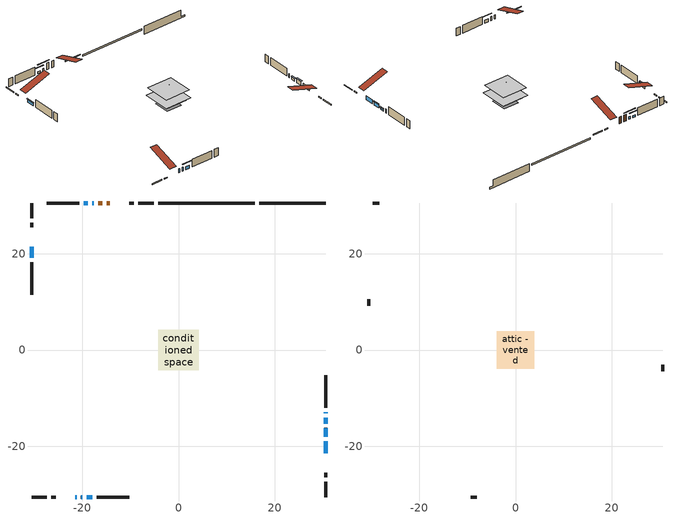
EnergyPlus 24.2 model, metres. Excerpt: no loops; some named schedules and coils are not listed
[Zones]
conditioned space
 floor adiabatic (Floor3 construction): -3.31,-3.31 -3.31,3.31 3.31,3.31 3.31,-3.31 z0.71
 floor adiabatic (AdiabaticFloorConstruction): -4.18,-4.18 -4.18,4.18 4.18,4.18 4.18,-4.18 z0.71
 floor foundation (Slab1 construction): -2.42,-2.42 -2.42,2.42 2.42,2.42 2.42,-2.42 z-1.73
 floor foundation (Slab2 construction): -3.31,-3.31 -3.31,3.31 3.31,3.31 3.31,-3.31 z-0.1
 wall outside (RimJoist1 construction): -5.17,30.52 -8.35,30.52 / -30.52,-30.52 -27.34,-30.52 / -30.52,30.52 -30.52,27.34 / 30.52,-30.52 30.52,-27.34 z0.71:1.01
 wall outside (RimJoist2 construction): -9.28,30.52 -10.25,30.52 / -26.42,-30.52 -25.45,-30.52 / -30.52,26.42 -30.52,25.45 / 30.52,-26.42 30.52,-25.45 z0.71:1.01
 wall outside (AdiabaticWallConstruction 1): -14.25,30.52 -14.9,30.52 / -15.83,30.52 -16.64,30.52 z0.71:2.74
 wall outside (AdiabaticWallConstruction): -17.57,30.52 -17.93,30.52 z0.71:1.63; -21.44,-30.52 -21.17,-30.52 / -20.24,-30.52 -19.97,-30.52 / 30.52,-21.44 30.52,-18.9 / 30.52,-17.97 30.52,-16.19 / 30.52,-13.17 30.52,-12.9 z0.71:1.93; 30.52,-15.27 30.52,-14.1 z0.71:1.42; -18.85,30.52 -19.72,30.52 z0.71:1.37; -19.04,-30.52 -17.87,-30.52 / -30.52,21.44 -30.52,19.11 z0.71:1.68
 wall outside (Wall1 construction): -20.64,30.52 -27.32,30.52 / -16.95,-30.52 -10.27,-30.52 / -30.52,18.18 -30.52,11.5 / 30.52,-11.97 30.52,-5.29 z0.71:3.15
 wall foundation (FoundationWall1 construction): 16.8,30.52,-1.73 16.8,30.52,0.71 29.15,30.52,0.71 29.15,30.52,-1.21 30.52,30.52,-1.21 30.52,30.52,-1.73
 wall foundation (FoundationWall2 construction): 15.87,30.52 -4.24,30.52 z-0.1:0.36
 window (WindowConstruction 6): -17.57,30.52 -17.92,30.52 z0.71:1.62
 window (WindowConstruction 8): -21.44,-30.52 -21.17,-30.52 z0.71:1.93
 window (WindowConstruction 9): -20.24,-30.52 -19.97,-30.52 z0.71:1.93
 window (WindowConstruction): 30.52,-21.44 30.52,-18.9 z0.71:1.93
 window (WindowConstruction 1): 30.52,-17.97 30.52,-16.19 z0.71:1.93
 window (WindowConstruction 2): 30.52,-15.26 30.52,-14.1 z0.71:1.42
 window (WindowConstruction 3): -18.85,30.52 -19.72,30.52 z0.71:1.37
 window (WindowConstruction 4): -19.04,-30.52 -17.87,-30.52 z0.71:1.68
 window (WindowConstruction 5): -30.52,21.44 -30.52,19.11 z0.71:1.68
 window (WindowConstruction 7): 30.52,-13.17 30.52,-12.9 z0.71:1.93
 door (Door): -14.25,30.52 -14.9,30.52 z0.71:2.74
 door (Door 1): -15.83,30.52 -16.64,30.52 z0.71:2.74
 ceiling adiabatic (AdiabaticFloorConstruction): 4.18,-4.18 4.18,4.18 -4.18,4.18 -4.18,-4.18 z0.71
attic - vented
 floor to conditioned space (Floor1 construction Reversed): -3.92,-3.92 -3.92,3.92 3.92,3.92 3.92,-3.92 z3.15
 floor to conditioned space (Floor2 construction Reversed): -1.45,-1.45 -1.45,1.45 1.45,1.45 1.45,-1.45 z3.15
 wall outside (Wall2 construction): -28.25,30.52 -29.59,30.52 / -9.34,-30.52 -8,-30.52 / -30.52,10.57 -30.52,9.23 / 30.52,-4.36 30.52,-3.02 z0.71:3.15
 roof outside (Roof1 construction): -13.32,30.52,3.15 -13.32,22.37,5.86 -11.17,22.37,5.86 -11.17,30.52,3.15; -22.37,-30.52,3.15 -22.37,-22.37,5.86 -24.52,-22.37,5.86 -24.52,-30.52,3.15; -30.52,22.37,3.15 -22.37,22.37,5.86 -22.37,24.52,5.86 -30.52,24.52,3.15; 30.52,-22.37,3.15 22.37,-22.37,5.86 22.37,-24.52,5.86 30.52,-24.52,3.15
shading: -19.75,30.52 -15.74,30.52 -15.74,30.67 -19.75,30.67 z3.45; 30.52,-16.04 30.52,-18.12 30.82,-18.12 30.82,-16.04 z2.08; 30.52,-13.95 30.52,-15.41 30.82,-15.41 30.82,-13.95 z1.57; -20.93,30.52 -17.63,30.52 -17.63,30.67 -20.93,30.67 z2.59; -16.66,-30.52 -20.26,-30.52 -20.26,-30.67 -16.66,-30.67 z2.9; -30.52,18.96 -30.52,21.59 -30.82,21.59 -30.82,18.96 z1.83
[Building]
Building 1: Terrain=Suburbs
[Site:Location]
Yarmouth AP_NS: Latitude {deg}=43.83; Longitude {deg}=-66.09; Time Zone {hr}=-4; Elevation {m}=43; Keep Site Location Information=Yes
[Site:GroundTemperature:Shallow]
4.08235, 2.59375, 2.47453, 3.18095, 6.01682, 8.83948, 11.2866, 12.8368, 12.9685, 11.7076, 9.32295, 6.58688
[Site:WaterMainsTemperature]
Calculation Method=Schedule; Temperature Schedule=mains temperature schedule
[Material] Roughness=Rough; Thermal Absorptance=0.9
Name | Thickness {m} | Conductivity {W/m-K} | Density {kg/m3} | Specific Heat {J/kg-K} | Solar Absorptance | Visible Absorptance
asphalt or fiberglass shingles | 0.00635 | 0.162714 | 1121.4 | 1465.45 | 0.4 | 0.4
ceiling loosefill ins | 0.0846667 | 0.0480833 | 16.02 | 1046.75 | 0.7 | 0.7
ceiling loosefill ins 1 | 0.254 | 0.0480833 | 16.02 | 1046.75 | 0.7 | 0.7
ceiling stud and cavity | 0.1397 | 0.106779 | 65.682 | 1177.47 | 0.7 | 0.7
ceiling stud and cavity 1 | 0.1397 | 0.463952 | 65.682 | 1177.47 | 0.7 | 0.7
concrete 4.0 in. | 0.1016 | 1.803125 | 2242.8 | 837.4 | 0.7 | 0.7
concrete 8.0 in. | 0.2032 | 1.803125 | 2242.8 | 837.4 | 0.7 | 0.7
door material | 0.04445 | 0.053851 | 512.64 | 1214.23 | 0.7 | 0.7
exterior vertical ins | 0.00450117 | 0.029427 | 32.04 | 1214.23 | 0.7 | 0.7
exterior vertical ins 1 | 0.00108814 | 0.029427 | 32.04 | 1214.23 | 0.7 | 0.7
floor covering | 0.0127 | 9.015625 | 54.468 | 1339.84 | 0.6 | 0.6
floor covering 1 | 0.0127 | 0.0433444 | 54.468 | 1339.84 | 0.6 | 0.6
floor rigid ins; wall rigid ins | 0.512978 | 0.029427 | 32.04 | 1214.23 | 0.7 | 0.7
floor stud and cavity | 0.0889 | 0.221242 | 50.32683 | 1063.81 | 0.7 | 0.7
floor stud and cavity 1 | 0.1397 | 1.75129 | 37.0049 | 1207.88 | 0.7 | 0.7
furniture material conditioned space 1 | 0.1524 | 0.115458 | 640.8 | 1214.23 | 0.6 | 0.6
gypsum board | 0.0127 | 0.160291 | 801 | 837.4 | 0.6 | 0.6
gypsum board 1 | 0.0127 | 0.160291 | 801 | 837.4 | 0.7 | 0.7
osb sheathing 0.5 in. | 0.0127 | 0.115458 | 512.64 | 1214.23 | 0.7 | 0.7
osb sheathing 0.75 in. | 0.01905 | 0.115458 | 512.64 | 1214.23 | 0.7 | 0.7
osb sheathing 2.0 in. | 0.0508 | 0.115458 | 512.64 | 1214.23 | 0.7 | 0.7
rim joist rigid ins | 0.051816 | 0.029427 | 32.04 | 1214.23 | 0.7 | 0.7
rim joist stud and cavity | 0.0508 | 0.433314 | 125.044 | 1163.47 | 0.6 | 0.6
rim joist stud and cavity 1 | 0.0508 | 0.0337593 | 125.044 | 1163.47 | 0.6 | 0.6
wall stud and cavity | 0.1397 | 0.0933394 | 139.0536 | 1170.24 | 0.7 | 0.7
wall stud and cavity 1 | 0.0889 | 6.9971 | 50.32683 | 1063.81 | 0.6 | 0.6
wall stud and cavity 2 | 0.0889 | 0.380278 | 52.3479 | 1209.89 | 0.7 | 0.7
wall stud and cavity 3 | 0.0889 | 0.391764 | 83.0341 | 1211.67 | 0.7 | 0.7
wood siding | 0.0254 | 0.102417 | 544.68 | 1172.36 | 0.4 | 0.4
wood siding 1 | 0.00254 | 0.102417 | 544.68 | 1172.36 | 0.4 | 0.4
wood siding 2; wood siding 3; wood siding 4 | 0.0254 | 0.102417 | 544.68 | 1172.36 | 0.7 | 0.7
[WindowMaterial:SimpleGlazingSystem]
Name | U-Factor {W/m2-K} | Solar Heat Gain Coefficient
WindowMaterial | 2.98606 | 0.58
WindowMaterial 1 | 2.918492 | 0.63
WindowMaterial 2 | 2.97357 | 0.55
WindowMaterial 3 | 2.992306 | 0.51
WindowMaterial 4 | 2.95029 | 0.58
WindowMaterial 5 | 3.03943 | 0.54
WindowMaterial 6 | 3.06158 | 0.39
WindowMaterial 7 | 5.05796 | 0.63
[Construction]
AdiabaticFloorConstruction: floor stud and cavity 1, floor rigid ins, osb sheathing 0.75 in., floor covering 1
AdiabaticWallConstruction: wood siding 3, wall rigid ins, wall stud and cavity 2, gypsum board
AdiabaticWallConstruction 1: wood siding 4, wall rigid ins, wall stud and cavity 2, gypsum board
Door; Door 1: door material
Floor1 construction Reversed: gypsum board, ceiling stud and cavity, ceiling loosefill ins
Floor2 construction Reversed: gypsum board, ceiling stud and cavity 1, ceiling loosefill ins 1
Floor3 construction: floor stud and cavity, floor covering
FoundationWall1 construction: concrete 8.0 in., gypsum board 1
FoundationWall2 construction: concrete 8.0 in.
furniture construction conditioned space 1: furniture material conditioned space 1
PartitionWallConstruction: gypsum board, wall stud and cavity 3, gypsum board
RimJoist1 construction: wood siding 2, osb sheathing 2.0 in., rim joist stud and cavity
RimJoist2 construction: wood siding 2, rim joist rigid ins, osb sheathing 2.0 in., rim joist stud and cavity 1
Roof1 construction: asphalt or fiberglass shingles
Slab1 construction; Slab2 construction: concrete 4.0 in.
Wall1 construction: wood siding, osb sheathing 0.5 in., wall stud and cavity, gypsum board
Wall2 construction: wood siding 1, wall stud and cavity 1
WindowConstruction: WindowMaterial
WindowConstruction 1: WindowMaterial 1
WindowConstruction 2: WindowMaterial 2
WindowConstruction 3: WindowMaterial 3
WindowConstruction 4; WindowConstruction 5: WindowMaterial 4
WindowConstruction 6: WindowMaterial 5
WindowConstruction 7; WindowConstruction 9: WindowMaterial 6
WindowConstruction 8: WindowMaterial 7
[Zone] Multiplier=1; Part of Total Floor Area=Yes
Name | Volume {m3}
attic - vented | 30.8076
conditioned space | 243.6
[Space]
Name | Zone | Volume {m3}
attic - vented 1 | attic - vented | 30.8076
conditioned space 1 | conditioned space | 243.6
[ZoneInfiltration:EffectiveLeakageArea]
infil attic - vented 1: Zone or Space=attic - vented 1; Schedule=Always On Discrete; Effective Air Leakage Area {cm2}=2542.18; Stack Coefficient=0.000358332; Wind Coefficient=1.27898e-05
[ZoneMixing]
whole house fan mix: Zone or Space=attic - vented; Schedule=Always On Continuous; Design Flow Rate Calculation Method=Flow/Zone; Design Flow Rate {m3/s}=0; Source Zone or Space=conditioned space
[SurfaceProperty:ExposedFoundationPerimeter] Exposed Perimeter Calculation Method=TotalExposedPerimeter
Name | Total Exposed Perimeter {m}
Slab1 | 13.716
Slab2 | 20.117
[InternalMass] Zone or ZoneList=conditioned space; Space or SpaceList=conditioned space 1
Name | Construction | Surface Area {m2}
furniture mass conditioned space 1 | furniture construction conditioned space 1 | 72.4441
partition wall mass | PartitionWallConstruction | 137.21
[Lights]
interior lighting: Zone or ZoneList or Space or SpaceList=conditioned space 1; Schedule=interior lighting schedule; Design Level Calculation Method=LightingLevel; Lighting Level {W}=343.2; Return Air Fraction=0; Fraction Radiant=0.6; Fraction Visible=0.2; Fraction Replaceable=1
[People]
occupants: Zone or ZoneList or Space or SpaceList=conditioned space 1; Number of People Schedule=occupants schedule; Number of People Calculation Method=People; Number of People=3; Fraction Radiant=0.314171; Sensible Heat Fraction=0.56303; Activity Level Schedule=occupants activity schedule; Carbon Dioxide Generation Rate {m3/s-W}=0; Enable ASHRAE 55 Comfort Warnings=No; Mean Radiant Temperature Calculation Type=EnclosureAveraged
[ElectricEquipment] Zone or ZoneList or Space or SpaceList=conditioned space 1; Design Level Calculation Method=EquipmentLevel
Name | Schedule | Design Level {W} | Fraction Latent | Fraction Radiant | Fraction Lost
clothes dryer | clothes dryer schedule | 140.772 | 0.015 | 0.081 | 0.85
clothes washer | clothes washer schedule | 32.1985 | 0.03 | 0.162 | 0.7
cooking range | cooking range schedule | 215.147 | 0.08 | 0.432 | 0.2
dishwasher | dishwasher schedule | 66.8632 | 0.3 | 0.18 | 0.4
fridge | fridge schedule | 72.9452 | 0 | 0.6 | 0
mech vent bath fan 0 | mech vent bath fan 0 schedule | 50.2 | 0 | 0 | 1
mech vent house fan | mech vent house fan schedule | 0 | 0 | 0 | 1
mech vent house fan cfis | mech vent house fan cfis schedule | 0 | 0 | 0 | 0
misc plug loads | misc plug loads schedule | 494.7 | 0.045 | 0.513 | 0.1
whole house fan | Always On Discrete | 0 | 0 | 0 | 1
[OtherEquipment] Zone or ZoneList or Space or SpaceList=conditioned space 1; Design Level Calculation Method=EquipmentLevel
Name | Fuel Type | Schedule | Design Level {W} | Fraction Latent | Fraction Radiant | Fraction Lost
clothes dryer 1 | Electricity | clothes dryer schedule | 0 | 0.015 | 0.081 | 0.85
cooking range 1 | Electricity | cooking range schedule | 0 | 0.08 | 0.432 | 0.2
general water use latent | None | general water use schedule | 62.594 | 1 | 0 | 0
general water use sensible | None | general water use schedule | -61.6891 | 0 | 0.6 | 0
mech vent house fan latent load | None | Always On Discrete | 0 | 1 | 0 | 0
mech vent house fan sensible load | None | Always On Discrete | 0 | 0 | 0 | 0
water heater energy adjustment1 | Electricity | Always On Discrete | 0.01 | 0 | 0 | 1
[ZoneInfiltration:DesignFlowRate] Zone or ZoneList or Space or SpaceList=conditioned space 1; Schedule=Always On Discrete; Design Flow Rate Calculation Method=Flow/Zone; Design Flow Rate {m3/s}=0
infil flow; natural vent flow; whole house fan flow
[ZoneControl:Thermostat]
conditioned space Thermostat: Zone or ZoneList=conditioned space; Control Type Schedule=conditioned space Thermostat Schedule; Control 1=conditioned space temperature setpoint; Temperature Difference Between Cutout And Setpoint {deltaC}=0
[ThermostatSetpoint:DualSetpoint]
conditioned space temperature setpoint: Heating Setpoint Temperature Schedule=heating setpoint; Cooling Setpoint Temperature Schedule=cooling setpoint
[AirLoopHVAC:UnitarySystem]
unit heater unitary system: Control Type=Load; Controlling Zone or Thermostat Location=conditioned space; Dehumidification Control Type=None; Availability Schedule=Always On Discrete; Supply Fan=unit heater supply fan; Fan Placement=BlowThrough; Supply Air Fan Operating Mode Schedule=unit heater auto fan schedule; Heating Coil=unit heater htg coil; DX Heating Coil Sizing Ratio=1; Use DOAS DX Cooling Coil=No; Minimum Supply Air Temperature {C}=2; Latent Load Control=SensibleOnlyLoadControl; Cooling Supply Air Flow Rate Method=None; Heating Supply Air Flow Rate Method=SupplyAirFlowRate; Heating Supply Air Flow Rate {m3/s}=0.00141584; No Load Supply Air Flow Rate Method=SupplyAirFlowRate; No Load Supply Air Flow Rate {m3/s}=0; No Load Supply Air Flow Rate Control Set To Low Speed=Yes; Maximum Supply Air Temperature {C}=48.8889; Maximum Outdoor Dry-Bulb Temperature for Supplemental Heater Operation {C}=21; Ancillary On-Cycle Electric Power {W}=0; Ancillary Off-Cycle Electric Power {W}=0
[Zone equipment]
conditioned space: electric baseboard, unit heater unitary system
[Foundation:Kiva] Initial Indoor Air Temperature {C}=18; Wall Depth Below Slab {m}=0.2032; Custom Block Z Position 1 {m}=0
Name | Wall Height Above Grade {m} | Custom Block Material Name 1 | Custom Block Depth 1 {m} | Custom Block X Position 1 {m}
Foundation Kiva 1 | 0.709971 | exterior vertical ins | 2.43998 | 0.2159
Foundation Kiva 2 | 0.359999 | exterior vertical ins 1 | 0.460004 | 0.2032
[Foundation:Kiva:Settings]
Soil Conductivity {W/m-K}=0.849921; Soil Density {kg/m3}=1842.3; Soil Specific Heat {J/kg-K}=418.7; Ground Solar Absorptivity=0.9; Ground Thermal Absorptivity=0.9; Ground Surface Roughness {m}=0.03; Far-Field Width {m}=40; Deep-Ground Boundary Condition=ZeroFlux; Deep-Ground Depth {m}=40; Minimum Cell Dimension {m}=0.2; Maximum Cell Growth Coefficient=3; Simulation Timestep=Timestep
[Exterior:Lights]
exterior lighting: Schedule=exterior lighting schedule; Design Level {W}=75.6
[EnergyManagementSystem:Sensor] Output:Variable or Output:Meter Index Key=conditioned space
Name | Output:Variable or Output:Meter
conditioned_space_clg_unmet_s | Zone Cooling Setpoint Not Met Time
conditioned_space_htg_unmet_s | Zone Heating Setpoint Not Met Time
fridge_tin_s; tin_s; tin_s_1 | Zone Mean Air Temperature
tout_s | Zone Outdoor Air Drybulb Temperature
win_s | Zone Air Humidity Ratio
[Schedule:Constant]
Name | Hourly Value
Always On Continuous; mech vent house fan schedule; mech vent house fan cfis schedule; Always On Discrete | 1
occupants activity schedule | 117.228
fridge schedule; unit heater auto fan schedule | 0
[Schedule:Week:Daily]
interior lighting schedule Week Rule - Jan1-Jan27: interior lighting schedule day, interior lighting schedule day, interior lighting schedule day, interior lighting schedule day, interior lighting schedule day, interior lighting schedule day, interior lighting schedule day, interior lighting schedule default day, interior lighting schedule default day, interior lighting schedule default day, interior lighting schedule default day, interior lighting schedule default day
interior lighting schedule Week Rule - Jan28-Feb3: interior lighting schedule day, interior lighting schedule day, interior lighting schedule day, interior lighting schedule day, interior lighting schedule day 1, interior lighting schedule day 1, interior lighting schedule day 1, interior lighting schedule default day, interior lighting schedule default day, interior lighting schedule default day, interior lighting schedule default day, interior lighting schedule default day
interior lighting schedule Week Rule - Feb4-Feb24: interior lighting schedule day 1, interior lighting schedule day 1, interior lighting schedule day 1, interior lighting schedule day 1, interior lighting schedule day 1, interior lighting schedule day 1, interior lighting schedule day 1, interior lighting schedule default day, interior lighting schedule default day, interior lighting schedule default day, interior lighting schedule default day, interior lighting schedule default day
interior lighting schedule Week Rule - Feb25-Mar3: interior lighting schedule day 1, interior lighting schedule day 1, interior lighting schedule day 1, interior lighting schedule day 1, interior lighting schedule day 2, interior lighting schedule day 2, interior lighting schedule day 2, interior lighting schedule default day, interior lighting schedule default day, interior lighting schedule default day, interior lighting schedule default day, interior lighting schedule default day
interior lighting schedule Week Rule - Mar4-Mar31: interior lighting schedule day 2, interior lighting schedule day 2, interior lighting schedule day 2, interior lighting schedule day 2, interior lighting schedule day 2, interior lighting schedule day 2, interior lighting schedule day 2, interior lighting schedule default day, interior lighting schedule default day, interior lighting schedule default day, interior lighting schedule default day, interior lighting schedule default day
interior lighting schedule Week Rule - Apr1-Apr28: interior lighting schedule day 3, interior lighting schedule day 3, interior lighting schedule day 3, interior lighting schedule day 3, interior lighting schedule day 3, interior lighting schedule day 3, interior lighting schedule day 3, interior lighting schedule default day, interior lighting schedule default day, interior lighting schedule default day, interior lighting schedule default day, interior lighting schedule default day
interior lighting schedule Week Rule - Apr29-May5: interior lighting schedule day 3, interior lighting schedule day 3, interior lighting schedule day 4, interior lighting schedule day 4, interior lighting schedule day 4, interior lighting schedule day 4, interior lighting schedule day 4, interior lighting schedule default day, interior lighting schedule default day, interior lighting schedule default day, interior lighting schedule default day, interior lighting schedule default day
interior lighting schedule Week Rule - May6-May26: interior lighting schedule day 4, interior lighting schedule day 4, interior lighting schedule day 4, interior lighting schedule day 4, interior lighting schedule day 4, interior lighting schedule day 4, interior lighting schedule day 4, interior lighting schedule default day, interior lighting schedule default day, interior lighting schedule default day, interior lighting schedule default day, interior lighting schedule default day
interior lighting schedule Week Rule - May27-Jun2: interior lighting schedule day 4, interior lighting schedule day 4, interior lighting schedule day 4, interior lighting schedule day 4, interior lighting schedule day 4, interior lighting schedule day 5, interior lighting schedule day 5, interior lighting schedule default day, interior lighting schedule default day, interior lighting schedule default day, interior lighting schedule default day, interior lighting schedule default day
interior lighting schedule Week Rule - Jun3-Jun30: interior lighting schedule day 5, interior lighting schedule day 5, interior lighting schedule day 5, interior lighting schedule day 5, interior lighting schedule day 5, interior lighting schedule day 5, interior lighting schedule day 5, interior lighting schedule default day, interior lighting schedule default day, interior lighting schedule default day, interior lighting schedule default day, interior lighting schedule default day
interior lighting schedule Week Rule - Jul1-Jul28: interior lighting schedule day 6, interior lighting schedule day 6, interior lighting schedule day 6, interior lighting schedule day 6, interior lighting schedule day 6, interior lighting schedule day 6, interior lighting schedule day 6, interior lighting schedule default day, interior lighting schedule default day, interior lighting schedule default day, interior lighting schedule default day, interior lighting schedule default day
interior lighting schedule Week Rule - Jul29-Aug4: interior lighting schedule day 6, interior lighting schedule day 6, interior lighting schedule day 6, interior lighting schedule day 7, interior lighting schedule day 7, interior lighting schedule day 7, interior lighting schedule day 7, interior lighting schedule default day, interior lighting schedule default day, interior lighting schedule default day, interior lighting schedule default day, interior lighting schedule default day
interior lighting schedule Week Rule - Aug5-Aug25: interior lighting schedule day 7, interior lighting schedule day 7, interior lighting schedule day 7, interior lighting schedule day 7, interior lighting schedule day 7, interior lighting schedule day 7, interior lighting schedule day 7, interior lighting schedule default day, interior lighting schedule default day, interior lighting schedule default day, interior lighting schedule default day, interior lighting schedule default day
interior lighting schedule Week Rule - Aug26-Sep1: interior lighting schedule day 7, interior lighting schedule day 7, interior lighting schedule day 7, interior lighting schedule day 7, interior lighting schedule day 7, interior lighting schedule day 7, interior lighting schedule day 8, interior lighting schedule default day, interior lighting schedule default day, interior lighting schedule default day, interior lighting schedule default day, interior lighting schedule default day
interior lighting schedule Week Rule - Sep2-Sep29: interior lighting schedule day 8, interior lighting schedule day 8, interior lighting schedule day 8, interior lighting schedule day 8, interior lighting schedule day 8, interior lighting schedule day 8, interior lighting schedule day 8, interior lighting schedule default day, interior lighting schedule default day, interior lighting schedule default day, interior lighting schedule default day, interior lighting schedule default day
interior lighting schedule Week Rule - Sep30-Oct6: interior lighting schedule day 8, interior lighting schedule day 9, interior lighting schedule day 9, interior lighting schedule day 9, interior lighting schedule day 9, interior lighting schedule day 9, interior lighting schedule day 9, interior lighting schedule default day, interior lighting schedule default day, interior lighting schedule default day, interior lighting schedule default day, interior lighting schedule default day
interior lighting schedule Week Rule - Oct7-Oct27: interior lighting schedule day 9, interior lighting schedule day 9, interior lighting schedule day 9, interior lighting schedule day 9, interior lighting schedule day 9, interior lighting schedule day 9, interior lighting schedule day 9, interior lighting schedule default day, interior lighting schedule default day, interior lighting schedule default day, interior lighting schedule default day, interior lighting schedule default day
interior lighting schedule Week Rule - Oct28-Nov3: interior lighting schedule day 9, interior lighting schedule day 9, interior lighting schedule day 9, interior lighting schedule day 9, interior lighting schedule day 10, interior lighting schedule day 10, interior lighting schedule day 10, interior lighting schedule default day, interior lighting schedule default day, interior lighting schedule default day, interior lighting schedule default day, interior lighting schedule default day
interior lighting schedule Week Rule - Nov4-Nov24: interior lighting schedule day 10, interior lighting schedule day 10, interior lighting schedule day 10, interior lighting schedule day 10, interior lighting schedule day 10, interior lighting schedule day 10, interior lighting schedule day 10, interior lighting schedule default day, interior lighting schedule default day, interior lighting schedule default day, interior lighting schedule default day, interior lighting schedule default day
interior lighting schedule Week Rule - Nov25-Dec1: interior lighting schedule day 10, interior lighting schedule day 10, interior lighting schedule day 10, interior lighting schedule day 10, interior lighting schedule day 10, interior lighting schedule day 10, interior lighting schedule day 11, interior lighting schedule default day, interior lighting schedule default day, interior lighting schedule default day, interior lighting schedule default day, interior lighting schedule default day
interior lighting schedule Week Rule - Dec2-Dec31: interior lighting schedule day 11, interior lighting schedule day 11, interior lighting schedule day 11, interior lighting schedule day 11, interior lighting schedule day 11, interior lighting schedule day 11, interior lighting schedule day 11, interior lighting schedule default day, interior lighting schedule default day, interior lighting schedule default day, interior lighting schedule default day, interior lighting schedule default day
occupants schedule Week Rule - Jan1-Dec31: occupants schedule day, occupants schedule day, occupants schedule day, occupants schedule day, occupants schedule day, occupants schedule day, occupants schedule day, occupants schedule default day, occupants schedule default day, occupants schedule default day, occupants schedule default day, occupants schedule default day
clothes dryer schedule Week Rule - Jan1-Dec31: clothes dryer schedule day, clothes dryer schedule day, clothes dryer schedule day, clothes dryer schedule day, clothes dryer schedule day, clothes dryer schedule day, clothes dryer schedule day, clothes dryer schedule default day, clothes dryer schedule default day, clothes dryer schedule default day, clothes dryer schedule default day, clothes dryer schedule default day
clothes washer schedule Week Rule - Jan1-Dec31: clothes washer schedule day, clothes washer schedule day, clothes washer schedule day, clothes washer schedule day, clothes washer schedule day, clothes washer schedule day, clothes washer schedule day, clothes washer schedule default day, clothes washer schedule default day, clothes washer schedule default day, clothes washer schedule default day, clothes washer schedule default day
cooking range schedule Week Rule - Jan1-Dec31: cooking range schedule day, cooking range schedule day, cooking range schedule day, cooking range schedule day, cooking range schedule day, cooking range schedule day, cooking range schedule day, cooking range schedule default day, cooking range schedule default day, cooking range schedule default day, cooking range schedule default day, cooking range schedule default day
dishwasher schedule Week Rule - Jan1-Dec31: dishwasher schedule day, dishwasher schedule day, dishwasher schedule day, dishwasher schedule day, dishwasher schedule day, dishwasher schedule day, dishwasher schedule day, dishwasher schedule default day, dishwasher schedule default day, dishwasher schedule default day, dishwasher schedule default day, dishwasher schedule default day
mech vent bath fan 0 schedule Week Rule - Jan1-Dec31: mech vent bath fan 0 schedule day, mech vent bath fan 0 schedule day, mech vent bath fan 0 schedule day, mech vent bath fan 0 schedule day, mech vent bath fan 0 schedule day, mech vent bath fan 0 schedule day, mech vent bath fan 0 schedule day, mech vent bath fan 0 schedule default day, mech vent bath fan 0 schedule default day, mech vent bath fan 0 schedule default day, mech vent bath fan 0 schedule default day, mech vent bath fan 0 schedule default day
misc plug loads schedule Week Rule - Jan1-Dec31: misc plug loads schedule day, misc plug loads schedule day, misc plug loads schedule day, misc plug loads schedule day, misc plug loads schedule day, misc plug loads schedule day, misc plug loads schedule day, misc plug loads schedule default day, misc plug loads schedule default day, misc plug loads schedule default day, misc plug loads schedule default day, misc plug loads schedule default day
general water use schedule Week Rule - Jan1-Dec31: general water use schedule day, general water use schedule day, general water use schedule day, general water use schedule day, general water use schedule day, general water use schedule day, general water use schedule day, general water use schedule default day, general water use schedule default day, general water use schedule default day, general water use schedule default day, general water use schedule default day
exterior lighting schedule Week Rule - Jan1-Jan27: exterior lighting schedule day, exterior lighting schedule day, exterior lighting schedule day, exterior lighting schedule day, exterior lighting schedule day, exterior lighting schedule day, exterior lighting schedule day, exterior lighting schedule default day, exterior lighting schedule default day, exterior lighting schedule default day, exterior lighting schedule default day, exterior lighting schedule default day
exterior lighting schedule Week Rule - Jan28-Feb3: exterior lighting schedule day, exterior lighting schedule day, exterior lighting schedule day, exterior lighting schedule day, exterior lighting schedule day 1, exterior lighting schedule day 1, exterior lighting schedule day 1, exterior lighting schedule default day, exterior lighting schedule default day, exterior lighting schedule default day, exterior lighting schedule default day, exterior lighting schedule default day
exterior lighting schedule Week Rule - Feb4-Feb24: exterior lighting schedule day 1, exterior lighting schedule day 1, exterior lighting schedule day 1, exterior lighting schedule day 1, exterior lighting schedule day 1, exterior lighting schedule day 1, exterior lighting schedule day 1, exterior lighting schedule default day, exterior lighting schedule default day, exterior lighting schedule default day, exterior lighting schedule default day, exterior lighting schedule default day
exterior lighting schedule Week Rule - Feb25-Mar3: exterior lighting schedule day 1, exterior lighting schedule day 1, exterior lighting schedule day 1, exterior lighting schedule day 1, exterior lighting schedule day 2, exterior lighting schedule day 2, exterior lighting schedule day 2, exterior lighting schedule default day, exterior lighting schedule default day, exterior lighting schedule default day, exterior lighting schedule default day, exterior lighting schedule default day
exterior lighting schedule Week Rule - Mar4-Mar31: exterior lighting schedule day 2, exterior lighting schedule day 2, exterior lighting schedule day 2, exterior lighting schedule day 2, exterior lighting schedule day 2, exterior lighting schedule day 2, exterior lighting schedule day 2, exterior lighting schedule default day, exterior lighting schedule default day, exterior lighting schedule default day, exterior lighting schedule default day, exterior lighting schedule default day
exterior lighting schedule Week Rule - Apr1-Apr28: exterior lighting schedule day 3, exterior lighting schedule day 3, exterior lighting schedule day 3, exterior lighting schedule day 3, exterior lighting schedule day 3, exterior lighting schedule day 3, exterior lighting schedule day 3, exterior lighting schedule default day, exterior lighting schedule default day, exterior lighting schedule default day, exterior lighting schedule default day, exterior lighting schedule default day
exterior lighting schedule Week Rule - Apr29-May5: exterior lighting schedule day 3, exterior lighting schedule day 3, exterior lighting schedule day 4, exterior lighting schedule day 4, exterior lighting schedule day 4, exterior lighting schedule day 4, exterior lighting schedule day 4, exterior lighting schedule default day, exterior lighting schedule default day, exterior lighting schedule default day, exterior lighting schedule default day, exterior lighting schedule default day
exterior lighting schedule Week Rule - May6-May26: exterior lighting schedule day 4, exterior lighting schedule day 4, exterior lighting schedule day 4, exterior lighting schedule day 4, exterior lighting schedule day 4, exterior lighting schedule day 4, exterior lighting schedule day 4, exterior lighting schedule default day, exterior lighting schedule default day, exterior lighting schedule default day, exterior lighting schedule default day, exterior lighting schedule default day
exterior lighting schedule Week Rule - May27-Jun2: exterior lighting schedule day 4, exterior lighting schedule day 4, exterior lighting schedule day 4, exterior lighting schedule day 4, exterior lighting schedule day 4, exterior lighting schedule day 5, exterior lighting schedule day 5, exterior lighting schedule default day, exterior lighting schedule default day, exterior lighting schedule default day, exterior lighting schedule default day, exterior lighting schedule default day
exterior lighting schedule Week Rule - Jun3-Jun30: exterior lighting schedule day 5, exterior lighting schedule day 5, exterior lighting schedule day 5, exterior lighting schedule day 5, exterior lighting schedule day 5, exterior lighting schedule day 5, exterior lighting schedule day 5, exterior lighting schedule default day, exterior lighting schedule default day, exterior lighting schedule default day, exterior lighting schedule default day, exterior lighting schedule default day
exterior lighting schedule Week Rule - Jul1-Jul28: exterior lighting schedule day 6, exterior lighting schedule day 6, exterior lighting schedule day 6, exterior lighting schedule day 6, exterior lighting schedule day 6, exterior lighting schedule day 6, exterior lighting schedule day 6, exterior lighting schedule default day, exterior lighting schedule default day, exterior lighting schedule default day, exterior lighting schedule default day, exterior lighting schedule default day
exterior lighting schedule Week Rule - Jul29-Aug4: exterior lighting schedule day 6, exterior lighting schedule day 6, exterior lighting schedule day 6, exterior lighting schedule day 7, exterior lighting schedule day 7, exterior lighting schedule day 7, exterior lighting schedule day 7, exterior lighting schedule default day, exterior lighting schedule default day, exterior lighting schedule default day, exterior lighting schedule default day, exterior lighting schedule default day
exterior lighting schedule Week Rule - Aug5-Aug25: exterior lighting schedule day 7, exterior lighting schedule day 7, exterior lighting schedule day 7, exterior lighting schedule day 7, exterior lighting schedule day 7, exterior lighting schedule day 7, exterior lighting schedule day 7, exterior lighting schedule default day, exterior lighting schedule default day, exterior lighting schedule default day, exterior lighting schedule default day, exterior lighting schedule default day
[Schedule:Year]
interior lighting schedule: interior lighting schedule Week Rule - Jan1-Jan27, 1, 1, 1, 27, interior lighting schedule Week Rule - Jan28-Feb3, 1, 28, 2, 3, interior lighting schedule Week Rule - Feb4-Feb24, 2, 4, 2, 24, interior lighting schedule Week Rule - Feb25-Mar3, 2, 25, 3, 3, interior lighting schedule Week Rule - Mar4-Mar31, 3, 4, 3, 31, interior lighting schedule Week Rule - Apr1-Apr28, 4, 1, 4, 28, interior lighting schedule Week Rule - Apr29-May5, 4, 29, 5, 5, interior lighting schedule Week Rule - May6-May26, 5, 6, 5, 26, interior lighting schedule Week Rule - May27-Jun2, 5, 27, 6, 2, interior lighting schedule Week Rule - Jun3-Jun30, 6, 3, 6, 30, interior lighting schedule Week Rule - Jul1-Jul28, 7, 1, 7, 28, interior lighting schedule Week Rule - Jul29-Aug4, 7, 29, 8, 4, interior lighting schedule Week Rule - Aug5-Aug25, 8, 5, 8, 25, interior lighting schedule Week Rule - Aug26-Sep1, 8, 26, 9, 1, interior lighting schedule Week Rule - Sep2-Sep29, 9, 2, 9, 29, interior lighting schedule Week Rule - Sep30-Oct6, 9, 30, 10, 6, interior lighting schedule Week Rule - Oct7-Oct27, 10, 7, 10, 27, interior lighting schedule Week Rule - Oct28-Nov3, 10, 28, 11, 3, interior lighting schedule Week Rule - Nov4-Nov24, 11, 4, 11, 24, interior lighting schedule Week Rule - Nov25-Dec1, 11, 25, 12, 1, interior lighting schedule Week Rule - Dec2-Dec31, 12, 2, 12, 31
occupants schedule: occupants schedule Week Rule - Jan1-Dec31, 1, 1, 12, 31
clothes dryer schedule: clothes dryer schedule Week Rule - Jan1-Dec31, 1, 1, 12, 31
clothes washer schedule: clothes washer schedule Week Rule - Jan1-Dec31, 1, 1, 12, 31
cooking range schedule: cooking range schedule Week Rule - Jan1-Dec31, 1, 1, 12, 31
dishwasher schedule: dishwasher schedule Week Rule - Jan1-Dec31, 1, 1, 12, 31
mech vent bath fan 0 schedule: mech vent bath fan 0 schedule Week Rule - Jan1-Dec31, 1, 1, 12, 31
misc plug loads schedule: misc plug loads schedule Week Rule - Jan1-Dec31, 1, 1, 12, 31
general water use schedule: general water use schedule Week Rule - Jan1-Dec31, 1, 1, 12, 31
exterior lighting schedule: exterior lighting schedule Week Rule - Jan1-Jan27, 1, 1, 1, 27, exterior lighting schedule Week Rule - Jan28-Feb3, 1, 28, 2, 3, exterior lighting schedule Week Rule - Feb4-Feb24, 2, 4, 2, 24, exterior lighting schedule Week Rule - Feb25-Mar3, 2, 25, 3, 3, exterior lighting schedule Week Rule - Mar4-Mar31, 3, 4, 3, 31, exterior lighting schedule Week Rule - Apr1-Apr28, 4, 1, 4, 28, exterior lighting schedule Week Rule - Apr29-May5, 4, 29, 5, 5, exterior lighting schedule Week Rule - May6-May26, 5, 6, 5, 26, exterior lighting schedule Week Rule - May27-Jun2, 5, 27, 6, 2, exterior lighting schedule Week Rule - Jun3-Jun30, 6, 3, 6, 30, exterior lighting schedule Week Rule - Jul1-Jul28, 7, 1, 7, 28, exterior lighting schedule Week Rule - Jul29-Aug4, 7, 29, 8, 4, exterior lighting schedule Week Rule - Aug5-Aug25, 8, 5, 8, 25, exterior lighting schedule Week Rule - Aug26-Sep1, 8, 26, 9, 1, exterior lighting schedule Week Rule - Sep2-Sep29, 9, 2, 9, 29, exterior lighting schedule Week Rule - Sep30-Oct6, 9, 30, 10, 6, exterior lighting schedule Week Rule - Oct7-Oct27, 10, 7, 10, 27, exterior lighting schedule Week Rule - Oct28-Nov3, 10, 28, 11, 3, exterior lighting schedule Week Rule - Nov4-Nov24, 11, 4, 11, 24, exterior lighting schedule Week Rule - Nov25-Dec1, 11, 25, 12, 1, exterior lighting schedule Week Rule - Dec2-Dec31, 12, 2, 12, 31
[Schedule:Compact]
conditioned space Thermostat Schedule: Through: 12/31, For: AllDays, Until: 24:00, 4
mains temperature schedule: Through: 01/01, For: AllDays, Until: 24:00, 8.11167, Through: 01/02, For: AllDays, Until: 24:00, 8.06167, Through: 01/03, For: AllDays, Until: 24:00, 8.01222, Through: 01/04, For: AllDays, Until: 24:00, 7.96333, Through: 01/05, For: AllDays, Until: 24:00, 7.91556, Through: 01/06, For: AllDays, Until: 24:00, 7.86889, Through: 01/07, For: AllDays, Until: 24:00, 7.82278, Through: 01/08, For: AllDays, Until: 24:00, 7.77778, Through: 01/09, For: AllDays, Until: 24:00, 7.73333, Through: 01/10, For: AllDays, Until: 24:00, 7.69056, Through: 01/11, For: AllDays, Until: 24:00, 7.64778, Through: 01/12, For: AllDays, Until: 24:00, 7.60667, Through: 01/13, For: AllDays, Until: 24:00, 7.56611, Through: 01/14, For: AllDays, Until: 24:00, 7.52722, Through: 01/15, For: AllDays, Until: 24:00, 7.48833, Through: 01/16, For: AllDays, Until: 24:00, 7.45111, Through: 01/17, For: AllDays, Until: 24:00, 7.415, Through: 01/18, For: AllDays, Until: 24:00, 7.37944, Through: 01/19, For: AllDays, Until: 24:00, 7.345, Through: 01/20, For: AllDays, Until: 24:00, 7.31222, Through: 01/21, For: AllDays, Until: 24:00, 7.28, Through: 01/22, For: AllDays, Until: 24:00, 7.24889, Through: 01/23, For: AllDays, Until: 24:00, 7.21889, Through: 01/24, For: AllDays, Until: 24:00, 7.18944, Through: 01/25, For: AllDays, Until: 24:00, 7.16167, Through: 01/26, For: AllDays, Until: 24:00, 7.135, Through: 01/27, For: AllDays, Until: 24:00, 7.10944, Through: 01/28, For: AllDays, Until: 24:00, 7.085, Through: 01/29, For: AllDays, Until: 24:00, 7.06167, Through: 01/30, For: AllDays, Until: 24:00, 7.03944, Through: 01/31, For: AllDays, Until: 24:00, 7.01833, Through: 02/01, For: AllDays, Until: 24:00, 6.99833, Through: 02/02, For: AllDays, Until: 24:00, 6.97944, Through: 02/03, For: AllDays, Until: 24:00, 6.96167, Through: 02/04, For: AllDays, Until: 24:00, 6.945, Through: 02/05, For: AllDays, Until: 24:00, 6.93, Through: 02/06, For: AllDays, Until: 24:00, 6.91556, Through: 02/07, For: AllDays, Until: 24:00, 6.90278, Through: 02/08, For: AllDays, Until: 24:00, 6.89111, Through: 02/09, For: AllDays, Until: 24:00, 6.88, Through: 02/10, For: AllDays, Until: 24:00, 6.87056, Through: 02/11, For: AllDays, Until: 24:00, 6.86222, Through: 02/12, For: AllDays, Until: 24:00, 6.85556, Through: 02/13, For: AllDays, Until: 24:00, 6.84944, Through: 02/14, For: AllDays, Until: 24:00, 6.845, Through: 02/15, For: AllDays, Until: 24:00, 6.84167, Through: 02/16, For: AllDays, Until: 24:00, 6.83889, Through: 02/17, For: AllDays, Until: 24:00, 6.83778, Through: 02/18, For: AllDays, Until: 24:00, 6.83833, Through: 02/19, For: AllDays, Until: 24:00, 6.83944, Through: 02/20, For: AllDays, Until: 24:00, 6.84222, Through: 02/21, For: AllDays, Until: 24:00, 6.84556, Through: 02/22, For: AllDays, Until: 24:00, 6.85056, Through: 02/23, For: AllDays, Until: 24:00, 6.85667, Through: 02/24, For: AllDays, Until: 24:00, 6.86389, Through: 02/25, For: AllDays, Until: 24:00, 6.87222, Through: 02/26, For: AllDays, Until: 24:00, 6.88222, Through: 02/27, For: AllDays, Until: 24:00, 6.89278, Through: 02/28, For: AllDays, Until: 24:00, 6.905, Through: 03/01, For: AllDays, Until: 24:00, 6.91833, Through: 03/02, For: AllDays, Until: 24:00, 6.93278, Through: 03/03, For: AllDays, Until: 24:00, 6.94833, Through: 03/04, For: AllDays, Until: 24:00, 6.965, Through: 03/05, For: AllDays, Until: 24:00, 6.98278, Through: 03/06, For: AllDays, Until: 24:00, 7.00167, Through: 03/07, For: AllDays, Until: 24:00, 7.02222, Through: 03/08, For: AllDays, Until: 24:00, 7.04333, Through: 03/09, For: AllDays, Until: 24:00, 7.06611, Through: 03/10, For: AllDays, Until: 24:00, 7.08944, Through: 03/11, For: AllDays, Until: 24:00, 7.11444, Through: 03/12, For: AllDays, Until: 24:00, 7.14, Through: 03/13, For: AllDays, Until: 24:00, 7.16722, Through: 03/14, For: AllDays, Until: 24:00, 7.195, Through: 03/15, For: AllDays, Until: 24:00, 7.22444, Through: 03/16, For: AllDays, Until: 24:00, 7.25444, Through: 03/17, For: AllDays, Until: 24:00, 7.28556, Through: 03/18, For: AllDays, Until: 24:00, 7.31833, Through: 03/19, For: AllDays, Until: 24:00, 7.35167, Through: 03/20, For: AllDays, Until: 24:00, 7.38611, Through: 03/21, For: AllDays, Until: 24:00, 7.42167, Through: 03/22, For: AllDays, Until: 24:00, 7.45833, Through: 03/23, For: AllDays, Until: 24:00, 7.49556, Through: 03/24, For: AllDays, Until: 24:00, 7.53444, Through: 03/25, For: AllDays, Until: 24:00, 7.57389, Through: 03/26, For: AllDays, Until: 24:00, 7.61444, Through: 03/27, For: AllDays, Until: 24:00, 7.65611, Through: 03/28, For: AllDays, Until: 24:00, 7.69833, Through: 03/29, For: AllDays, Until: 24:00, 7.74167, Through: 03/30, For: AllDays, Until: 24:00, 7.78611, Through: 03/31, For: AllDays, Until: 24:00, 7.83111, Through: 04/01, For: AllDays, Until: 24:00, 7.87778, Through: 04/02, For: AllDays, Until: 24:00, 7.92444, Through: 04/03, For: AllDays, Until: 24:00, 7.97278, Through: 04/04, For: AllDays, Until: 24:00, 8.02111, Through: 04/05, For: AllDays, Until: 24:00, 8.07111, Through: 04/06, For: AllDays, Until: 24:00, 8.12167, Through: 04/07, For: AllDays, Until: 24:00, 8.17278, Through: 04/08, For: AllDays, Until: 24:00, 8.225, Through: 04/09, For: AllDays, Until: 24:00, 8.27778, Through: 04/10, For: AllDays, Until: 24:00, 8.33111, Through: 04/11, For: AllDays, Until: 24:00, 8.38556, Through: 04/12, For: AllDays, Until: 24:00, 8.44111, Through: 04/13, For: AllDays, Until: 24:00, 8.49667, Through: 04/14, For: AllDays, Until: 24:00, 8.55333, Through: 04/15, For: AllDays, Until: 24:00, 8.61056, Through: 04/16, For: AllDays, Until: 24:00, 8.66833, Through: 04/17, For: AllDays, Until: 24:00, 8.72722, Through: 04/18, For: AllDays, Until: 24:00, 8.78667, Through: 04/19, For: AllDays, Until: 24:00, 8.84611, Through: 04/20, For: AllDays, Until: 24:00, 8.90667, Through: 04/21, For: AllDays, Until: 24:00, 8.96778, Through: 04/22, For: AllDays, Until: 24:00, 9.02944, Through: 04/23, For: AllDays, Until: 24:00, 9.09167, Through: 04/24, For: AllDays, Until: 24:00, 9.15444, Through: 04/25, For: AllDays, Until: 24:00, 9.21778, Through: 04/26, For: AllDays, Until: 24:00, 9.28111, Through: 04/27, For: AllDays, Until: 24:00, 9.34556, Through: 04/28, For: AllDays, Until: 24:00, 9.41, Through: 04/29, For: AllDays, Until: 24:00, 9.475, Through: 04/30, For: AllDays, Until: 24:00, 9.54056, Through: 05/01, For: AllDays, Until: 24:00, 9.60667, Through: 05/02, For: AllDays, Until: 24:00, 9.67278, Through: 05/03, For: AllDays, Until: 24:00, 9.73944, Through: 05/04, For: AllDays, Until: 24:00, 9.80667, Through: 05/05, For: AllDays, Until: 24:00, 9.87389, Through: 05/06, For: AllDays, Until: 24:00, 9.94111, Through: 05/07, For: AllDays, Until: 24:00, 10.0094, Through: 05/08, For: AllDays, Until: 24:00, 10.0772, Through: 05/09, For: AllDays, Until: 24:00, 10.1456, Through: 05/10, For: AllDays, Until: 24:00, 10.2144, Through: 05/11, For: AllDays, Until: 24:00, 10.2833, Through: 05/12, For: AllDays, Until: 24:00, 10.3522, Through: 05/13, For: AllDays, Until: 24:00, 10.4211, Through: 05/14, For: AllDays, Until: 24:00, 10.4906, Through: 05/15, For: AllDays, Until: 24:00, 10.56, Through: 05/16, For: AllDays, Until: 24:00, 10.6294, Through: 05/17, For: AllDays, Until: 24:00, 10.6989, Through: 05/18, For: AllDays, Until: 24:00, 10.7683, Through: 05/19, For: AllDays, Until: 24:00, 10.8383, Through: 05/20, For: AllDays, Until: 24:00, 10.9078, Through: 05/21, For: AllDays, Until: 24:00, 10.9772, Through: 05/22, For: AllDays, Until: 24:00, 11.0472, Through: 05/23, For: AllDays, Until: 24:00, 11.1167, Through: 05/24, For: AllDays, Until: 24:00, 11.1861, Through: 05/25, For: AllDays, Until: 24:00, 11.2556, Through: 05/26, For: AllDays, Until: 24:00, 11.325, Through: 05/27, For: AllDays, Until: 24:00, 11.3939, Through: 05/28, For: AllDays, Until: 24:00, 11.4633, Through: 05/29, For: AllDays, Until: 24:00, 11.5317, Through: 05/30, For: AllDays, Until: 24:00, 11.6006, Through: 05/31, For: AllDays, Until: 24:00, 11.6689, Through: 06/01, For: AllDays, Until: 24:00, 11.7372, Through: 06/02, For: AllDays, Until: 24:00, 11.805, Through: 06/03, For: AllDays, Until: 24:00, 11.8728, Through: 06/04, For: AllDays, Until: 24:00, 11.9406, Through: 06/05, For: AllDays, Until: 24:00, 12.0072, Through: 06/06, For: AllDays, Until: 24:00, 12.0744, Through: 06/07, For: AllDays, Until: 24:00, 12.1406, Through: 06/08, For: AllDays, Until: 24:00, 12.2067, Through: 06/09, For: AllDays, Until: 24:00, 12.2722, Through: 06/10, For: AllDays, Until: 24:00, 12.3378, Through: 06/11, For: AllDays, Until: 24:00, 12.4022, Through: 06/12, For: AllDays, Until: 24:00, 12.4667, Through: 06/13, For: AllDays, Until: 24:00, 12.5306, Through: 06/14, For: AllDays, Until: 24:00, 12.5939, Through: 06/15, For: AllDays, Until: 24:00, 12.6567, Through: 06/16, For: AllDays, Until: 24:00, 12.7194, Through: 06/17, For: AllDays, Until: 24:00, 12.7811, Through: 06/18, For: AllDays, Until: 24:00, 12.8422, Through: 06/19, For: AllDays, Until: 24:00, 12.9028, Through: 06/20, For: AllDays, Until: 24:00, 12.9633, Through: 06/21, For: AllDays, Until: 24:00, 13.0228, Through: 06/22, For: AllDays, Until: 24:00, 13.0817, Through: 06/23, For: AllDays, Until: 24:00, 13.1394, Through: 06/24, For: AllDays, Until: 24:00, 13.1972, Through: 06/25, For: AllDays, Until: 24:00, 13.2539, Through: 06/26, For: AllDays, Until: 24:00, 13.31, Through: 06/27, For: AllDays, Until: 24:00, 13.3656, Through: 06/28, For: AllDays, Until: 24:00, 13.42, Through: 06/29, For: AllDays, Until: 24:00, 13.4744, Through: 06/30, For: AllDays, Until: 24:00, 13.5272, Through: 07/01, For: AllDays, Until: 24:00, 13.58, Through: 07/02, For: AllDays, Until: 24:00, 13.6311, Through: 07/03, For: AllDays, Until: 24:00, 13.6822, Through: 07/04, For: AllDays, Until: 24:00, 13.7322, Through: 07/05, For: AllDays, Until: 24:00, 13.7811, Through: 07/06, For: AllDays, Until: 24:00, 13.8294, Through: 07/07, For: AllDays, Until: 24:00, 13.8767, Through: 07/08, For: AllDays, Until: 24:00, 13.9233, Through: 07/09, For: AllDays, Until: 24:00, 13.9689, Through: 07/10, For: AllDays, Until: 24:00, 14.0133, Through: 07/11, For: AllDays, Until: 24:00, 14.0572, Through: 07/12, For: AllDays, Until: 24:00, 14.1, Through: 07/13, For: AllDays, Until: 24:00, 14.1422, Through: 07/14, For: AllDays, Until: 24:00, 14.1828, Through: 07/15, For: AllDays, Until: 24:00, 14.2228, Through: 07/16, For: AllDays, Until: 24:00, 14.2617, Through: 07/17, For: AllDays, Until: 24:00, 14.2994, Through: 07/18, For: AllDays, Until: 24:00, 14.3367, Through: 07/19, For: AllDays, Until: 24:00, 14.3722, Through: 07/20, For: AllDays, Until: 24:00, 14.4072, Through: 07/21, For: AllDays, Until: 24:00, 14.4411, Through: 07/22, For: AllDays, Until: 24:00, 14.4739, Through: 07/23, For: AllDays, Until: 24:00, 14.5056, Through: 07/24, For: AllDays, Until: 24:00, 14.5361, Through: 07/25, For: AllDays, Until: 24:00, 14.5656, Through: 07/26, For: AllDays, Until: 24:00, 14.5944, Through: 07/27, For: AllDays, Until: 24:00, 14.6217, Through: 07/28, For: AllDays, Until: 24:00, 14.6478, Through: 07/29, For: AllDays, Until: 24:00, 14.6728, Through: 07/30, For: AllDays, Until: 24:00, 14.6972, Through: 07/31, For: AllDays, Until: 24:00, 14.72, Through: 08/01, For: AllDays, Until: 24:00, 14.7417, Through: 08/02, For: AllDays, Until: 24:00, 14.7622, Through: 08/03, For: AllDays, Until: 24:00, 14.7817, Through: 08/04, For: AllDays, Until: 24:00, 14.8, Through: 08/05, For: AllDays, Until: 24:00, 14.8172, Through: 08/06, For: AllDays, Until: 24:00, 14.8333, Through: 08/07, For: AllDays, Until: 24:00, 14.8483, Through: 08/08, For: AllDays, Until: 24:00, 14.8617, Through: 08/09, For: AllDays, Until: 24:00, 14.8744, Through: 08/10, For: AllDays, Until: 24:00, 14.8856, Through: 08/11, For: AllDays, Until: 24:00, 14.8956, Through: 08/12, For: AllDays, Until: 24:00, 14.9044, Through: 08/13, For: AllDays, Until: 24:00, 14.9122, Through: 08/14, For: AllDays, Until: 24:00, 14.9189, Through: 08/15, For: AllDays, Until: 24:00, 14.9239, Through: 08/16, For: AllDays, Until: 24:00, 14.9283, Through: 08/17, For: AllDays, Until: 24:00, 14.9311, Through: 08/18, For: AllDays, Until: 24:00, 14.9328, Through: 08/19, For: AllDays, Until: 24:00, 14.9333, Through: 08/20, For: AllDays, Until: 24:00, 14.9328, Through: 08/21, For: AllDays, Until: 24:00, 14.9311, Through: 08/22, For: AllDays, Until: 24:00, 14.9278, Through: 08/23, For: AllDays, Until: 24:00, 14.9239, Through: 08/24, For: AllDays, Until: 24:00, 14.9183, Through: 08/25, For: AllDays, Until: 24:00, 14.9117, Through: 08/26, For: AllDays, Until: 24:00, 14.9039, Through: 08/27, For: AllDays, Until: 24:00, 14.895, Through: 08/28, For: AllDays, Until: 24:00, 14.8844, Through: 08/29, For: AllDays, Until: 24:00, 14.8733, Through: 08/30, For: AllDays, Until: 24:00, 14.8606, Through: 08/31, For: AllDays, Until: 24:00, 14.8472, Through: 09/01, For: AllDays, Until: 24:00, 14.8322, Through: 09/02, For: AllDays, Until: 24:00, 14.8161, Through: 09/03, For: AllDays, Until: 24:00, 14.7989, Through: 09/04, For: AllDays, Until: 24:00, 14.7806, Through: 09/05, For: AllDays, Until: 24:00, 14.7606, Through: 09/06, For: AllDays, Until: 24:00, 14.74, Through: 09/07, For: AllDays, Until: 24:00, 14.7183, Through: 09/08, For: AllDays, Until: 24:00, 14.695, Through: 09/09, For: AllDays, Until: 24:00, 14.6711, Through: 09/10, For: AllDays, Until: 24:00, 14.6461, Through: 09/11, For: AllDays, Until: 24:00, 14.6194, Through: 09/12, For: AllDays, Until: 24:00, 14.5922, Through: 09/13, For: AllDays, Until: 24:00, 14.5633, Through: 09/14, For: AllDays, Until: 24:00, 14.5339, Through: 09/15, For: AllDays, Until: 24:00, 14.5033, Through: 09/16, For: AllDays, Until: 24:00, 14.4717, Through: 09/17, For: AllDays, Until: 24:00, 14.4383, Through: 09/18, For: AllDays, Until: 24:00, 14.4044, Through: 09/19, For: AllDays, Until: 24:00, 14.37, Through: 09/20, For: AllDays, Until: 24:00, 14.3339, Through: 09/21, For: AllDays, Until: 24:00, 14.2967, Through: 09/22, For: AllDays, Until: 24:00, 14.2589, Through: 09/23, For: AllDays, Until: 24:00, 14.22, Through: 09/24, For: AllDays, Until: 24:00, 14.18, Through: 09/25, For: AllDays, Until: 24:00, 14.1389, Through: 09/26, For: AllDays, Until: 24:00, 14.0967, Through: 09/27, For: AllDays, Until: 24:00, 14.0539, Through: 09/28, For: AllDays, Until: 24:00, 14.01, Through: 09/29, For: AllDays, Until: 24:00, 13.9656, Through: 09/30, For: AllDays, Until: 24:00, 13.9194, Through: 10/01, For: AllDays, Until: 24:00, 13.8733, Through: 10/02, For: AllDays, Until: 24:00, 13.8256, Through: 10/03, For: AllDays, Until: 24:00, 13.7772, Through: 10/04, For: AllDays, Until: 24:00, 13.7283, Through: 10/05, For: AllDays, Until: 24:00, 13.6783, Through: 10/06, For: AllDays, Until: 24:00, 13.6272, Through: 10/07, For: AllDays, Until: 24:00, 13.5756, Through: 10/08, For: AllDays, Until: 24:00, 13.5233, Through: 10/09, For: AllDays, Until: 24:00, 13.47, Through: 10/10, For: AllDays, Until: 24:00, 13.4161, Through: 10/11, For: AllDays, Until: 24:00, 13.3611, Through: 10/12, For: AllDays, Until: 24:00, 13.3061, Through: 10/13, For: AllDays, Until: 24:00, 13.2494, Through: 10/14, For: AllDays, Until: 24:00, 13.1928, Through: 10/15, For: AllDays, Until: 24:00, 13.135, Through: 10/16, For: AllDays, Until: 24:00, 13.0767, Through: 10/17, For: AllDays, Until: 24:00, 13.0178, Through: 10/18, For: AllDays, Until: 24:00, 12.9583, Through: 10/19, For: AllDays, Until: 24:00, 12.8983, Through: 10/20, For: AllDays, Until: 24:00, 12.8378, Through: 10/21, For: AllDays, Until: 24:00, 12.7761, Through: 10/22, For: AllDays, Until: 24:00, 12.7144, Through: 10/23, For: AllDays, Until: 24:00, 12.6522, Through: 10/24, For: AllDays, Until: 24:00, 12.5889, Through: 10/25, For: AllDays, Until: 24:00, 12.5256, Through: 10/26, For: AllDays, Until: 24:00, 12.4617, Through: 10/27, For: AllDays, Until: 24:00, 12.3972, Through: 10/28, For: AllDays, Until: 24:00, 12.3328, Through: 10/29, For: AllDays, Until: 24:00, 12.2672, Through: 10/30, For: AllDays, Until: 24:00, 12.2017, Through: 10/31, For: AllDays, Until: 24:00, 12.1356, Through: 11/01, For: AllDays, Until: 24:00, 12.0689, Through: 11/02, For: AllDays, Until: 24:00, 12.0022, Through: 11/03, For: AllDays, Until: 24:00, 11.935, Through: 11/04, For: AllDays, Until: 24:00, 11.8678, Through: 11/05, For: AllDays, Until: 24:00, 11.8, Through: 11/06, For: AllDays, Until: 24:00, 11.7322, Through: 11/07, For: AllDays, Until: 24:00, 11.6639, Through: 11/08, For: AllDays, Until: 24:00, 11.5956, Through: 11/09, For: AllDays, Until: 24:00, 11.5267, Through: 11/10, For: AllDays, Until: 24:00, 11.4578, Through: 11/11, For: AllDays, Until: 24:00, 11.3889, Through: 11/12, For: AllDays, Until: 24:00, 11.3194, Through: 11/13, For: AllDays, Until: 24:00, 11.25, Through: 11/14, For: AllDays, Until: 24:00, 11.1806, Through: 11/15, For: AllDays, Until: 24:00, 11.1111, Through: 11/16, For: AllDays, Until: 24:00, 11.0417, Through: 11/17, For: AllDays, Until: 24:00, 10.9722, Through: 11/18, For: AllDays, Until: 24:00, 10.9022, Through: 11/19, For: AllDays, Until: 24:00, 10.8328, Through: 11/20, For: AllDays, Until: 24:00, 10.7633, Through: 11/21, For: AllDays, Until: 24:00, 10.6933, Through: 11/22, For: AllDays, Until: 24:00, 10.6239, Through: 11/23, For: AllDays, Until: 24:00, 10.5544, Through: 11/24, For: AllDays, Until: 24:00, 10.485, Through: 11/25, For: AllDays, Until: 24:00, 10.4161, Through: 11/26, For: AllDays, Until: 24:00, 10.3467, Through: 11/27, For: AllDays, Until: 24:00, 10.2778, Through: 11/28, For: AllDays, Until: 24:00, 10.2089, Through: 11/29, For: AllDays, Until: 24:00, 10.1406, Through: 11/30, For: AllDays, Until: 24:00, 10.0722, Through: 12/01, For: AllDays, Until: 24:00, 10.0039, Through: 12/02, For: AllDays, Until: 24:00, 9.93611, Through: 12/03, For: AllDays, Until: 24:00, 9.86833, Through: 12/04, For: AllDays, Until: 24:00, 9.80111, Through: 12/05, For: AllDays, Until: 24:00, 9.73444, Through: 12/06, For: AllDays, Until: 24:00, 9.66778, Through: 12/07, For: AllDays, Until: 24:00, 9.60167, Through: 12/08, For: AllDays, Until: 24:00, 9.53556, Through: 12/09, For: AllDays, Until: 24:00, 9.47, Through: 12/10, For: AllDays, Until: 24:00, 9.405, Through: 12/11, For: AllDays, Until: 24:00, 9.34056, Through: 12/12, For: AllDays, Until: 24:00, 9.27611, Through: 12/13, For: AllDays, Until: 24:00, 9.21278, Through: 12/14, For: AllDays, Until: 24:00, 9.14944, Through: 12/15, For: AllDays, Until: 24:00, 9.08667, Through: 12/16, For: AllDays, Until: 24:00, 9.02444, Through: 12/17, For: AllDays, Until: 24:00, 8.96333, Through: 12/18, For: AllDays, Until: 24:00, 8.90222, Through: 12/19, For: AllDays, Until: 24:00, 8.84167, Through: 12/20, For: AllDays, Until: 24:00, 8.78167, Through: 12/21, For: AllDays, Until: 24:00, 8.72278, Through: 12/22, For: AllDays, Until: 24:00, 8.66389, Through: 12/23, For: AllDays, Until: 24:00, 8.60611, Through: 12/24, For: AllDays, Until: 24:00, 8.54889, Through: 12/25, For: AllDays, Until: 24:00, 8.49222, Through: 12/26, For: AllDays, Until: 24:00, 8.43667, Through: 12/27, For: AllDays, Until: 24:00, 8.38167, Through: 12/28, For: AllDays, Until: 24:00, 8.32722, Through: 12/29, For: AllDays, Until: 24:00, 8.27333, Through: 12/30, For: AllDays, Until: 24:00, 8.22056, Through: 12/31, For: AllDays, Until: 24:00, 8.16889
